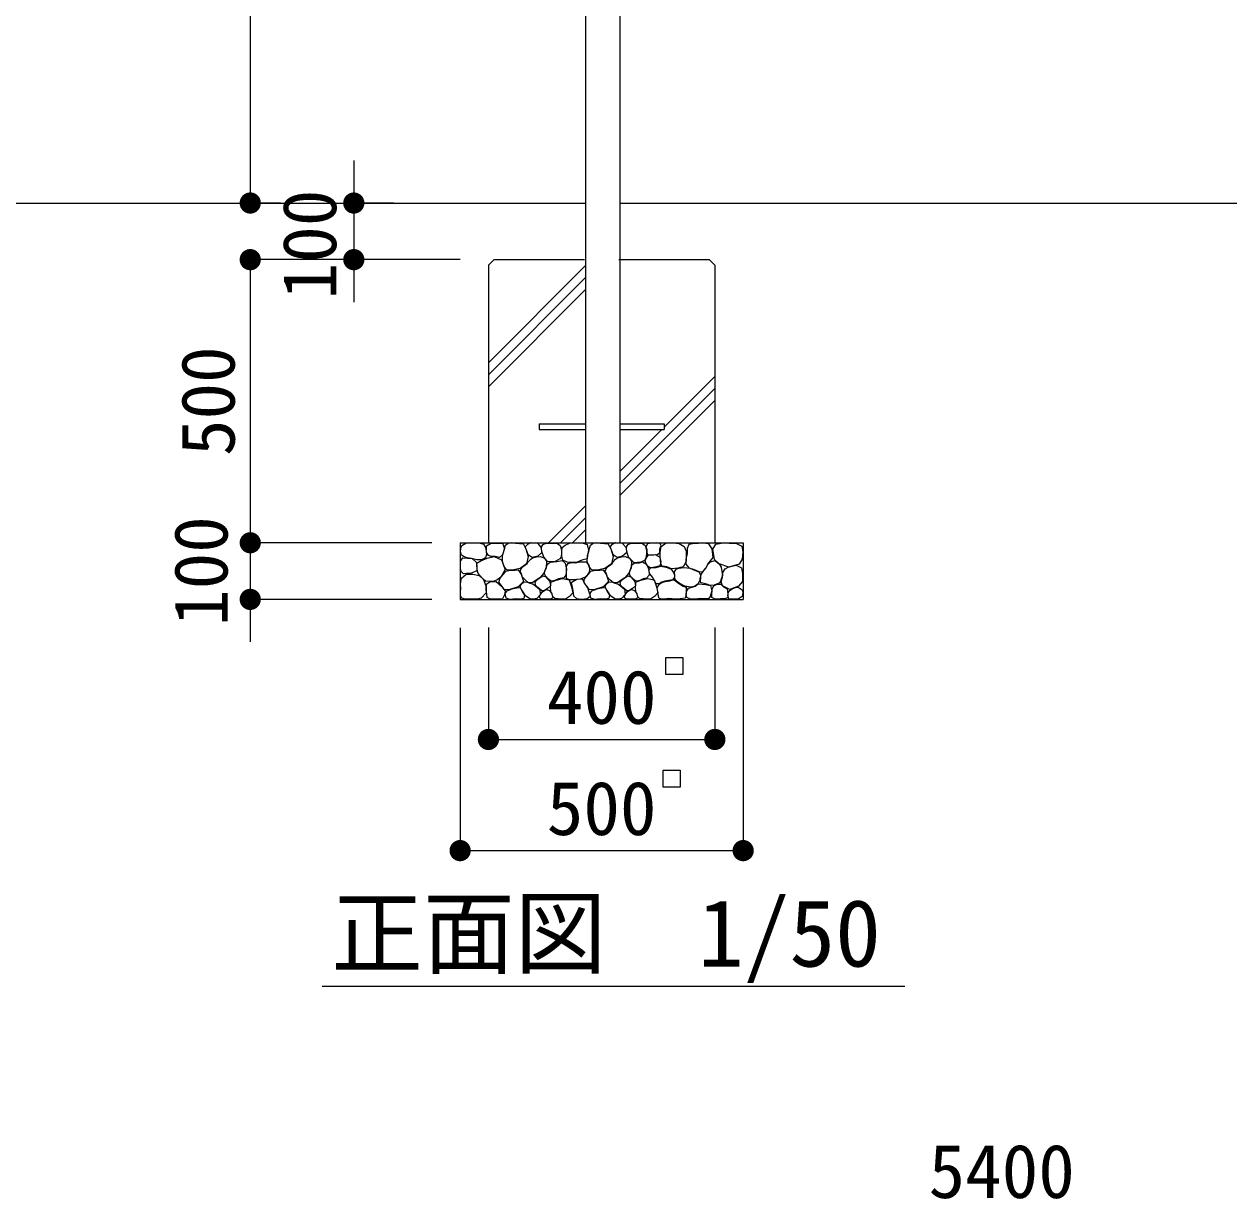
# Model space of a CAD drawing. Units: millimetres at full size, sheet at 1:50; some dimension numbers follow another scale. Extents: x 449 to 14140, y 6261 to 15594.
# Drawn here: x 2578 to 4706, y 10954 to 13029 of the extents above; entities that cross this region are included whole.
import ezdxf
from ezdxf.enums import TextEntityAlignment as Align

# ---------------------------------------------------------------- set-up
doc = ezdxf.new("R2010")
doc.units = ezdxf.units.MM
doc.header["$LTSCALE"] = 50
for name, color, linetype, lineweight in [('ハッチ', 4, 'Continuous', 13), ('寸法', 1, 'Continuous', 13), ('本', 7, 'Continuous', 13)]:
    doc.layers.add(name, color=color, linetype=linetype, lineweight=lineweight)
doc.styles.add('ＭＳ ゴシック', font='')
doc.styles.get('ＭＳ ゴシック').set_extended_font_data('MS Gothic')

# ---------------------------------------------------------------- blocks, each defined once
blk = doc.blocks.new('filled_dot')
at = {"color": 0, "linetype": 'Continuous', "lineweight": -2, "const_width": 1.25}
blk.add_lwpolyline([(-0.625, 0, 1), (0.625, 0, 1)], format="xyb", close=True, dxfattribs=at)

msp = doc.modelspace()

# ---------------------------------------------------------------- linework, layer by layer
at = {"layer": 'ハッチ'}
for p, q in [((3397.72, 12430.57), (3569.47, 12602.32)), ((3397.72, 12409.36), (3569.47, 12581.11)), ((3397.72, 12388.15), (3569.47, 12559.9)), ((3707.97, 12316.56), (3797.72, 12406.31)), ((3629.96, 12217.35), (3797.72, 12385.1)), ((3629.96, 12196.13), (3797.72, 12363.88)), ((3629.96, 12238.56), (3704.01, 12312.6)), ((3504.01, 12112.6), (3569.47, 12178.06)), ((3504.01, 12112.6), (3569.47, 12178.06)), ((3525.22, 12112.6), (3569.47, 12156.85)), ((3546.43, 12112.6), (3569.47, 12135.63))]:
    msp.add_line(p, q, dxfattribs=at)
for points in [[(3389.71, 12084.27), (3385.15, 12082.53), (3377.1, 12082.31), (3367.97, 12084.7), (3360.14, 12085.79), (3354.92, 12087.53), (3349.92, 12090.79), (3348.61, 12096.65), (3348.83, 12103.17), (3351, 12107.95), (3357.53, 12111.65), (3365.57, 12112.3), (3372.53, 12112.52), (3383.19, 12111.65), (3389.49, 12110.34), (3393.19, 12102.52), (3394.5, 12091.66), (3392.32, 12086.22)], [(3409.73, 12088.3), (3402.65, 12088.55), (3397.58, 12090.32), (3394.55, 12095.38), (3394.04, 12100.69), (3394.55, 12107.01), (3401.38, 12111.31), (3407.71, 12112.07), (3422.64, 12112.07), (3426.18, 12102.21), (3422.64, 12091.33), (3417.07, 12086.78)], [(3425.68, 12070.34), (3422.39, 12079.44), (3422.64, 12089.81), (3424.92, 12096.89), (3426.69, 12103.98), (3427.96, 12108.53), (3432.76, 12111.82), (3438.08, 12112.83), (3445.42, 12112.07), (3452.51, 12111.56), (3458.83, 12111.56), (3463.9, 12101.7), (3468.2, 12088.04), (3465.16, 12075.65), (3453.52, 12067.3), (3439.6, 12064.27), (3430.99, 12064.02)], [(3466.43, 12096.79), (3463.79, 12102.29), (3463.32, 12106.11), (3467.14, 12110.18), (3472.64, 12113.04), (3477.91, 12112.33), (3484.12, 12111.61), (3490.34, 12104.92), (3492.02, 12095.6), (3484.84, 12088.91), (3475.04, 12086.28), (3468.1, 12091.29)], [(3492.28, 12097.03), (3491.56, 12102.29), (3492.04, 12106.35), (3494.43, 12109.46), (3499.93, 12111.85), (3507.59, 12112.09), (3514.52, 12111.85), (3519.78, 12111.37), (3524.33, 12108.03), (3526.72, 12099.9), (3526.72, 12094.64), (3526.48, 12086.99), (3523.9, 12084.15), (3515.88, 12079.51), (3502.79, 12079.08), (3495.39, 12086.99)], [(3529.13, 12081.56), (3527.47, 12089.06), (3527.68, 12097.19), (3527.88, 12104.06), (3533.09, 12108.43), (3540.81, 12111.77), (3551.23, 12112.18), (3564.98, 12111.98), (3571.86, 12109.68), (3574.57, 12099.69), (3572.9, 12090.52), (3571.86, 12084.48), (3562.9, 12081.98), (3553.52, 12077.81), (3536.85, 12078.23)], [(3575.68, 12070.34), (3572.39, 12079.44), (3572.64, 12089.81), (3574.92, 12096.89), (3576.69, 12103.98), (3577.96, 12108.53), (3582.76, 12111.82), (3588.08, 12112.83), (3595.42, 12112.07), (3602.51, 12111.56), (3608.83, 12111.56), (3613.9, 12101.7), (3618.2, 12088.04), (3615.16, 12075.65), (3603.52, 12067.3), (3589.6, 12064.27), (3580.99, 12064.02)], [(3616.43, 12096.79), (3613.79, 12102.29), (3613.32, 12106.11), (3617.14, 12110.18), (3622.64, 12113.04), (3627.91, 12112.33), (3634.12, 12111.61), (3640.34, 12104.92), (3642.02, 12095.6), (3634.84, 12088.91), (3625.04, 12086.28), (3618.1, 12091.29)], [(3642.28, 12097.03), (3641.56, 12102.29), (3642.04, 12106.35), (3644.43, 12109.46), (3649.93, 12111.85), (3657.59, 12112.09), (3664.52, 12111.85), (3669.78, 12111.37), (3674.33, 12108.03), (3676.72, 12099.9), (3676.72, 12094.64), (3676.48, 12086.99), (3673.61, 12081.5), (3666.91, 12078.15), (3655.19, 12077.43), (3645.39, 12086.99)], [(3677.32, 12097.56), (3678.33, 12091.51), (3689.82, 12091.51), (3696.07, 12091.91), (3700.71, 12094.94), (3700.71, 12101.79), (3702.72, 12108.03), (3700.71, 12111.86), (3693.85, 12112.67), (3685.59, 12112.06), (3678.93, 12110.65), (3675.91, 12105.21), (3677.52, 12100.58)], [(3712.76, 12069.91), (3704.73, 12071.51), (3702.32, 12075.18), (3701.71, 12081.58), (3701.28, 12088.48), (3701.17, 12094.9), (3701.51, 12099.71), (3702.66, 12106.25), (3711.75, 12112.46), (3724, 12112.33), (3734.89, 12111.29), (3743.27, 12105.91), (3746.94, 12097.54), (3747.02, 12079.78), (3741.78, 12069.79), (3732.14, 12067.73), (3721.13, 12066.81)], [(3761.54, 12111.4), (3751.81, 12109.65), (3748.94, 12102.17), (3748.66, 12093.24), (3746.64, 12083.44), (3746.64, 12074.79), (3751.83, 12068.45), (3761.34, 12065.57), (3769.41, 12061.82), (3776.62, 12061.54), (3782.1, 12068.45), (3785.27, 12075.08), (3794.79, 12086.3), (3793.09, 12101.67), (3787.13, 12110.51), (3775.76, 12111.68), (3768.55, 12111.4)], [(3812.64, 12112.6), (3823.1, 12112.11), (3834.7, 12111.83), (3845.17, 12106.74), (3846.86, 12096.84), (3846.01, 12083.84), (3840.36, 12075.08), (3822.54, 12069.7), (3805.1, 12075.53), (3797.35, 12083.01), (3793.97, 12101.09), (3799.63, 12110.13)], [(3462.38, 12047.32), (3457.6, 12052.34), (3456.4, 12057.36), (3454.01, 12062.62), (3456.16, 12067.64), (3461.67, 12072.42), (3466.21, 12075.76), (3468.12, 12079.11), (3472.43, 12083.65), (3475.78, 12085.8), (3482.71, 12087.95), (3489.41, 12088.43), (3496.82, 12085.56), (3500.41, 12080.3), (3499.69, 12068.59), (3495.87, 12059.03), (3488.45, 12050.91), (3475.06, 12041.82), (3468.12, 12042.54)], [(3612.38, 12047.32), (3607.6, 12052.34), (3606.4, 12057.36), (3604.01, 12062.62), (3606.16, 12067.64), (3611.67, 12072.42), (3616.21, 12075.76), (3618.12, 12079.11), (3622.43, 12083.65), (3625.78, 12085.8), (3632.71, 12087.95), (3639.41, 12088.43), (3646.82, 12085.56), (3650.41, 12080.3), (3649.69, 12068.59), (3645.87, 12059.03), (3638.45, 12050.91), (3625.06, 12041.82), (3618.12, 12042.54)], [(3700.31, 12072.1), (3694.87, 12070.09), (3688.62, 12068.88), (3683.17, 12068.27), (3678.74, 12071.5), (3676.52, 12075.53), (3674.3, 12080.76), (3676.72, 12086.61), (3680.55, 12090.84), (3692.25, 12091.64), (3700.51, 12087.41), (3702.13, 12078.75)], [(3359.23, 12058.27), (3353.91, 12057.65), (3349.85, 12061.71), (3348.28, 12066.08), (3348.6, 12072.96), (3348.28, 12079.83), (3352.66, 12086.08), (3369.24, 12084.52), (3376.74, 12077.65), (3377.06, 12063.27), (3366.11, 12058.27)], [(3407.63, 12044.9), (3399.59, 12044.01), (3392.45, 12044.9), (3388.58, 12048.47), (3383.52, 12053.53), (3379.64, 12058.29), (3377.56, 12064.84), (3377.56, 12071.38), (3377.26, 12076.44), (3384.41, 12080.9), (3395.72, 12085.66), (3407.63, 12088.04), (3420.62, 12082.48), (3427.45, 12065.53), (3419.84, 12052.04), (3413.29, 12046.99)], [(3521.25, 12048.73), (3515.2, 12045.91), (3509.96, 12044.91), (3506.53, 12045.71), (3502.29, 12049.54), (3498.87, 12053.17), (3497.05, 12057.8), (3497.46, 12062.43), (3499.07, 12067.27), (3501.94, 12074.58), (3506.59, 12078.52), (3518.41, 12079.65), (3527.98, 12081.47), (3533.05, 12076.69), (3535.44, 12065.72), (3534.6, 12055.59), (3530.8, 12050.38)], [(3535.86, 12066), (3535.72, 12071.49), (3538.54, 12075.85), (3544.17, 12077.96), (3552.33, 12077.11), (3557.82, 12078.66), (3564.44, 12078.94), (3570.35, 12078.66), (3574.99, 12073.17), (3576.12, 12066.7), (3575.56, 12060.51), (3572.32, 12055.45), (3568.52, 12052.07), (3559.93, 12048.27), (3548.81, 12047.29), (3540.93, 12047.15), (3535.44, 12049.54), (3535.86, 12060.23)], [(3671.25, 12048.73), (3665.2, 12045.91), (3659.96, 12044.91), (3656.53, 12045.71), (3652.29, 12049.54), (3648.87, 12053.17), (3647.05, 12057.8), (3647.46, 12062.43), (3649.07, 12067.27), (3651.69, 12073.92), (3656.13, 12077.14), (3664.39, 12077.34), (3669.63, 12078.75), (3676.69, 12074.72), (3681.33, 12065.66), (3681.53, 12055.58), (3676.89, 12050.14)], [(3724.91, 12060.22), (3726.52, 12055.98), (3726.12, 12051.55), (3722.69, 12047.32), (3716.64, 12045.71), (3709.59, 12044.7), (3703.74, 12043.09), (3699.5, 12040.07), (3694.06, 12040.27), (3691.24, 12045.31), (3687.41, 12051.55), (3682.77, 12058), (3681.16, 12064.65), (3684.58, 12068.48), (3694.06, 12068.68), (3702.13, 12071.3), (3711.8, 12069.68), (3720.27, 12066.06)], [(3729.65, 12044.75), (3726.63, 12050.25), (3726.9, 12054.65), (3726.63, 12060.96), (3730.2, 12066.73), (3734.88, 12067.83), (3743.68, 12068.66), (3753.58, 12067.56), (3761.82, 12064.26), (3769.52, 12060.96), (3772.27, 12055.74), (3772.27, 12049.15), (3768.41, 12039.76), (3761.55, 12035.41), (3754.68, 12034.04), (3744.5, 12035.96), (3734.6, 12041.46)], [(3785.08, 12038.77), (3778.55, 12040.73), (3772.67, 12042.03), (3771.8, 12048.77), (3773.76, 12056.6), (3778.11, 12063.35), (3782.03, 12067.92), (3785.3, 12074.01), (3789.86, 12079), (3797.89, 12081.01), (3805.1, 12075.53), (3808.8, 12069.66), (3810.98, 12054.65), (3806.41, 12041.6), (3794.87, 12037.24), (3787.69, 12037.9)], [(3808.72, 12043.72), (3810.94, 12052.6), (3812.05, 12060.1), (3815.94, 12066.49), (3820.94, 12069.27), (3827.61, 12071.21), (3835.39, 12073.15), (3844.83, 12068.15), (3846.5, 12057.6), (3846.5, 12044.27), (3839.55, 12035.67), (3824, 12030.11), (3811.22, 12036.5)], [(3357.12, 12012.96), (3350.68, 12015.02), (3348.11, 12019.65), (3348.36, 12026.08), (3349.14, 12032.26), (3348.36, 12038.18), (3348.88, 12044.35), (3349.91, 12050.01), (3358.41, 12056.96), (3370.25, 12057.21), (3381.58, 12054.9), (3388.79, 12047.44), (3393.94, 12034.83), (3393.68, 12024.28), (3385.18, 12014.76), (3378.49, 12012.96), (3368.45, 12012.71)], [(3421.88, 12035.44), (3419.35, 12038.47), (3416.82, 12042.27), (3417.07, 12047.58), (3420.11, 12052.13), (3425.17, 12057.95), (3428.72, 12062.5), (3433.78, 12063.51), (3444.15, 12064.02), (3450.48, 12064.77), (3456.3, 12055.92), (3459.59, 12044.29), (3450.48, 12034.68), (3433.78, 12029.37), (3425.68, 12029.87)], [(3488.48, 12030.74), (3485.21, 12033.41), (3481.65, 12036.82), (3480.17, 12042.01), (3482.1, 12046.01), (3485.66, 12048.82), (3490.26, 12052.09), (3494.11, 12054.31), (3499.45, 12052.23), (3502.72, 12048.38), (3506.13, 12044.38), (3507.61, 12036.37), (3502.12, 12031.78), (3495.89, 12027.92), (3492.33, 12027.92)], [(3520.84, 12013.48), (3514.8, 12014.28), (3511.57, 12016.9), (3510.56, 12021.94), (3508.14, 12026.57), (3507.34, 12033.82), (3508.14, 12038.66), (3508.14, 12043.09), (3517.21, 12046.52), (3528.51, 12049.74), (3540.6, 12047.12), (3544.64, 12034.83), (3547.05, 12023.95), (3540.8, 12017.51), (3533.75, 12013.07)], [(3547.08, 12027.4), (3548.12, 12018.86), (3553.12, 12013.86), (3562.09, 12013.23), (3571.88, 12014.28), (3577.93, 12018.65), (3575.84, 12025.52), (3573.34, 12033.02), (3567.09, 12042.19), (3564.01, 12048.27), (3553.88, 12047.57), (3544.03, 12042.08), (3545.62, 12034.9)], [(3571.88, 12035.44), (3569.35, 12038.47), (3566.82, 12042.27), (3567.07, 12047.58), (3570.11, 12052.13), (3575.17, 12057.95), (3578.71, 12062.5), (3583.78, 12063.51), (3594.15, 12064.02), (3600.48, 12064.77), (3606.3, 12055.92), (3609.59, 12044.29), (3600.48, 12034.68), (3583.78, 12029.37), (3575.68, 12029.87)], [(3638.48, 12030.74), (3635.21, 12033.41), (3631.65, 12036.82), (3630.17, 12042.01), (3632.1, 12046.01), (3635.66, 12048.82), (3640.26, 12052.09), (3644.11, 12054.31), (3649.45, 12052.23), (3652.72, 12048.38), (3656.13, 12044.38), (3657.61, 12036.37), (3652.12, 12031.78), (3645.89, 12027.92), (3642.33, 12027.92)], [(3670.84, 12013.48), (3664.79, 12014.28), (3661.57, 12016.9), (3660.56, 12021.94), (3658.14, 12026.57), (3657.33, 12033.82), (3658.14, 12038.66), (3658.14, 12043.09), (3667.21, 12046.52), (3678.51, 12049.74), (3690.6, 12047.12), (3694.63, 12034.83), (3697.05, 12023.95), (3690.8, 12017.51), (3683.75, 12013.07)], [(3704.39, 12012.82), (3699.54, 12014.39), (3697.31, 12020.68), (3697.18, 12026.32), (3696, 12032.47), (3697.31, 12036.8), (3700.46, 12040.2), (3704, 12042.43), (3709.89, 12044.13), (3718.15, 12045.31), (3721.82, 12046.49), (3725.76, 12047.02), (3733.36, 12041.25), (3741.49, 12036.14), (3746.86, 12034.05), (3746.99, 12028.41), (3746.99, 12021.99), (3745.42, 12014.92), (3736.64, 12013.34), (3729.16, 12012.95), (3715.66, 12013.87), (3708.98, 12012.82)], [(3395.09, 12022.18), (3393.92, 12028.94), (3393.92, 12035.47), (3394.86, 12040.13), (3400.23, 12043.86), (3411.43, 12044.1), (3420.99, 12036.17), (3427.29, 12027.54), (3426.36, 12020.78), (3422.39, 12013.55), (3414.23, 12012.85), (3401.39, 12013.08), (3395.56, 12016.12)], [(3427.68, 12020.07), (3427.44, 12023.18), (3430.55, 12027.48), (3435.09, 12029.63), (3441.31, 12031.54), (3447.77, 12032.98), (3453.75, 12033.45), (3457.57, 12026.76), (3461.4, 12020.31), (3460.21, 12014.34), (3454.7, 12013.14), (3445.38, 12013.62), (3435.81, 12012.66), (3428.87, 12014.57)], [(3459.75, 12024.86), (3456.16, 12029.88), (3454.01, 12034.66), (3455.45, 12039.67), (3459.75, 12042.78), (3465.25, 12043.5), (3470.75, 12041.11), (3477.45, 12039.2), (3487.97, 12030.59), (3489.41, 12021.27), (3482.95, 12014.34), (3476.73, 12013.15), (3470.75, 12013.38), (3463.1, 12018.88)], [(3494.41, 12012.95), (3490.85, 12012.95), (3488.33, 12015.47), (3488.18, 12018.44), (3490.26, 12022.29), (3493.07, 12025.85), (3496.49, 12028.07), (3500.19, 12030), (3505.83, 12028.37), (3509.84, 12022.14), (3511.76, 12015.62), (3508.95, 12013.7), (3501.38, 12012.95)], [(3577.68, 12020.07), (3577.44, 12023.18), (3580.55, 12027.48), (3585.09, 12029.63), (3591.31, 12031.54), (3597.77, 12032.98), (3603.75, 12033.45), (3607.57, 12026.76), (3611.4, 12020.31), (3610.21, 12014.34), (3604.7, 12013.14), (3595.38, 12013.62), (3585.81, 12012.66), (3578.87, 12014.57)], [(3609.75, 12024.86), (3606.16, 12029.88), (3604.01, 12034.66), (3605.45, 12039.67), (3609.75, 12042.78), (3615.25, 12043.5), (3620.75, 12041.11), (3627.45, 12039.2), (3637.97, 12030.59), (3639.41, 12021.27), (3632.95, 12014.34), (3626.73, 12013.15), (3620.75, 12013.38), (3613.1, 12018.88)], [(3644.41, 12012.95), (3640.85, 12012.95), (3638.33, 12015.47), (3638.18, 12018.44), (3640.26, 12022.29), (3643.07, 12025.85), (3646.49, 12028.07), (3650.19, 12030), (3655.83, 12028.37), (3659.84, 12022.14), (3661.76, 12015.62), (3658.95, 12013.7), (3651.38, 12012.95)], [(3754.57, 12013.1), (3748.15, 12015.71), (3746.75, 12021.12), (3747.35, 12026.33), (3751.16, 12032.34), (3757.58, 12034.35), (3762.79, 12035.75), (3768.41, 12039.76), (3782.04, 12038.96), (3790.26, 12036.95), (3792.27, 12027.73), (3789.26, 12017.91), (3786.25, 12013.5), (3772.02, 12014.1), (3763.79, 12012.9)], [(3792.95, 12026.75), (3793.15, 12031.51), (3795.64, 12036.26), (3801.85, 12039.57), (3808.06, 12039.37), (3812.82, 12034.61), (3819.23, 12031.51), (3820.89, 12022.4), (3820.48, 12015.99), (3815.71, 12013.3), (3807.64, 12013.3), (3798.12, 12012.68), (3792.12, 12016.2), (3792.12, 12023.65)], [(3824.62, 12028.82), (3828.55, 12031.3), (3833.93, 12033.37), (3839.1, 12034.2), (3846.14, 12029.44), (3847.18, 12024.68), (3845.73, 12017.65), (3838.9, 12012.89), (3822.55, 12012.89), (3820.89, 12019.71), (3821.51, 12025.09)]]:
    msp.add_lwpolyline(points, close=True, dxfattribs=at)
at = {"layer": '寸法'}
for p, q in [((2977.01, 13612.6), (2977.01, 12712.6)), ((3159.93, 12787.6), (3159.93, 12537.6)), ((3030.14, 12712.6), (2977.01, 12712.6)), ((3230.14, 12712.6), (3159.93, 12712.6)), ((2977.01, 12612.6), (2977.01, 12112.6)), ((3203.82, 12612.6), (2977.01, 12612.6)), ((3347.72, 12612.6), (3159.93, 12612.6)), ((2977.01, 12187.6), (2977.01, 11937.6)), ((2977.01, 12162.6), (2977.01, 12062.6)), ((3247.72, 12112.6), (2977.01, 12112.6)), ((3297.72, 12112.6), (2977.01, 12112.6)), ((3297.72, 12012.6), (2977.01, 12012.6)), ((3347.72, 11962.6), (3347.72, 11568.86)), ((3397.72, 11962.8), (3397.72, 11765.2)), ((3797.72, 11962.84), (3797.72, 11765.2)), ((3847.72, 11962.84), (3847.72, 11568.86)), ((3397.72, 11765.2), (3797.72, 11765.2)), ((3347.72, 11568.86), (3847.72, 11568.86))]:
    msp.add_line(p, q, dxfattribs=at)
at = {"layer": '寸法', "color": 3}
for p, q in [((3710.92, 11909.72), (3740.92, 11909.72)), ((3710.92, 11879.72), (3710.92, 11909.72)), ((3740.92, 11909.72), (3740.92, 11879.72)), ((3740.92, 11879.72), (3710.92, 11879.72)), ((3706.61, 11710.72), (3736.61, 11710.72)), ((3706.61, 11680.72), (3706.61, 11710.72)), ((3736.61, 11710.72), (3736.61, 11680.72)), ((3736.61, 11680.72), (3706.61, 11680.72)), ((3104.32, 11329.39), (4133.16, 11329.39))]:
    msp.add_line(p, q, dxfattribs=at)
at = {"layer": '本'}
for p, q in [((3569.47, 13572.04), (3569.47, 12112.6)), ((3629.96, 13572.04), (3629.96, 12112.6)), ((1829.97, 12712.6), (3569.47, 12712.6)), ((3629.96, 12712.6), (4614.13, 12712.6)), ((4587.44, 12712.6), (5369.47, 12712.6)), ((3397.72, 12602.6), (3407.72, 12612.6)), ((3397.72, 12602.6), (3397.72, 12112.6)), ((3407.72, 12612.6), (3567.47, 12612.6)), ((3627.97, 12612.6), (3787.72, 12612.6)), ((3787.72, 12612.6), (3797.72, 12602.6)), ((3797.72, 12602.6), (3797.72, 12112.6)), ((3487.47, 12322.6), (3487.47, 12312.6)), ((3487.47, 12322.6), (3569.47, 12322.6)), ((3629.96, 12322.6), (3707.97, 12322.6)), ((3707.97, 12322.6), (3707.97, 12312.6)), ((3487.47, 12312.6), (3569.47, 12312.6)), ((3629.96, 12312.6), (3707.97, 12312.6)), ((3347.72, 12112.6), (3847.72, 12112.6)), ((3347.72, 12112.6), (3347.72, 12012.6)), ((3847.72, 12112.6), (3847.72, 12012.6)), ((3347.72, 12012.6), (3847.72, 12012.6))]:
    msp.add_line(p, q, dxfattribs=at)

# ---------------------------------------------------------------- block references
at = {"layer": '寸法', "xscale": 15, "yscale": 15}
for p, rotation in [((2977.01, 12712.6), 90), ((3159.93, 12712.6), 90), ((2977.01, 12612.6), 270), ((3159.93, 12612.6), 270), ((2977.01, 12112.6), 90), ((2977.01, 12112.6), 90), ((2977.01, 12012.6), 270), ((3797.72, 11765.2), 180), ((3847.72, 11568.86), 180)]:
    msp.add_blockref('filled_dot', p, dxfattribs=dict(at, rotation=rotation))
for p in [(3397.72, 11765.2), (3347.72, 11568.86)]:
    msp.add_blockref('filled_dot', p, dxfattribs=at)

# ---------------------------------------------------------------- texts
at = {"layer": '寸法', "style": 'ＭＳ ゴシック'}
for s, p in [('100', (3081.38, 12639.45)), ('500', (2902.01, 12362.6)), ('100', (2889.51, 12062.6))]:
    msp.add_text(s, height=94.94, rotation=90, dxfattribs=at).set_placement(p, align=Align.MIDDLE_CENTER)
for s, p in [('400', (3597.72, 11840.2)), ('500', (3597.72, 11643.86)), ('5400', (4304.4, 11002.79))]:
    msp.add_text(s, height=94.94, dxfattribs=at).set_placement(p, align=Align.MIDDLE_CENTER)
at = {"layer": '寸法', "color": 3, "style": 'ＭＳ ゴシック'}
msp.add_text('正面図\u30001/50', height=118.7, dxfattribs=at).set_placement((3120.31, 11328.45), align=Align.BOTTOM_LEFT)

doc.saveas('drawing.dxf')
